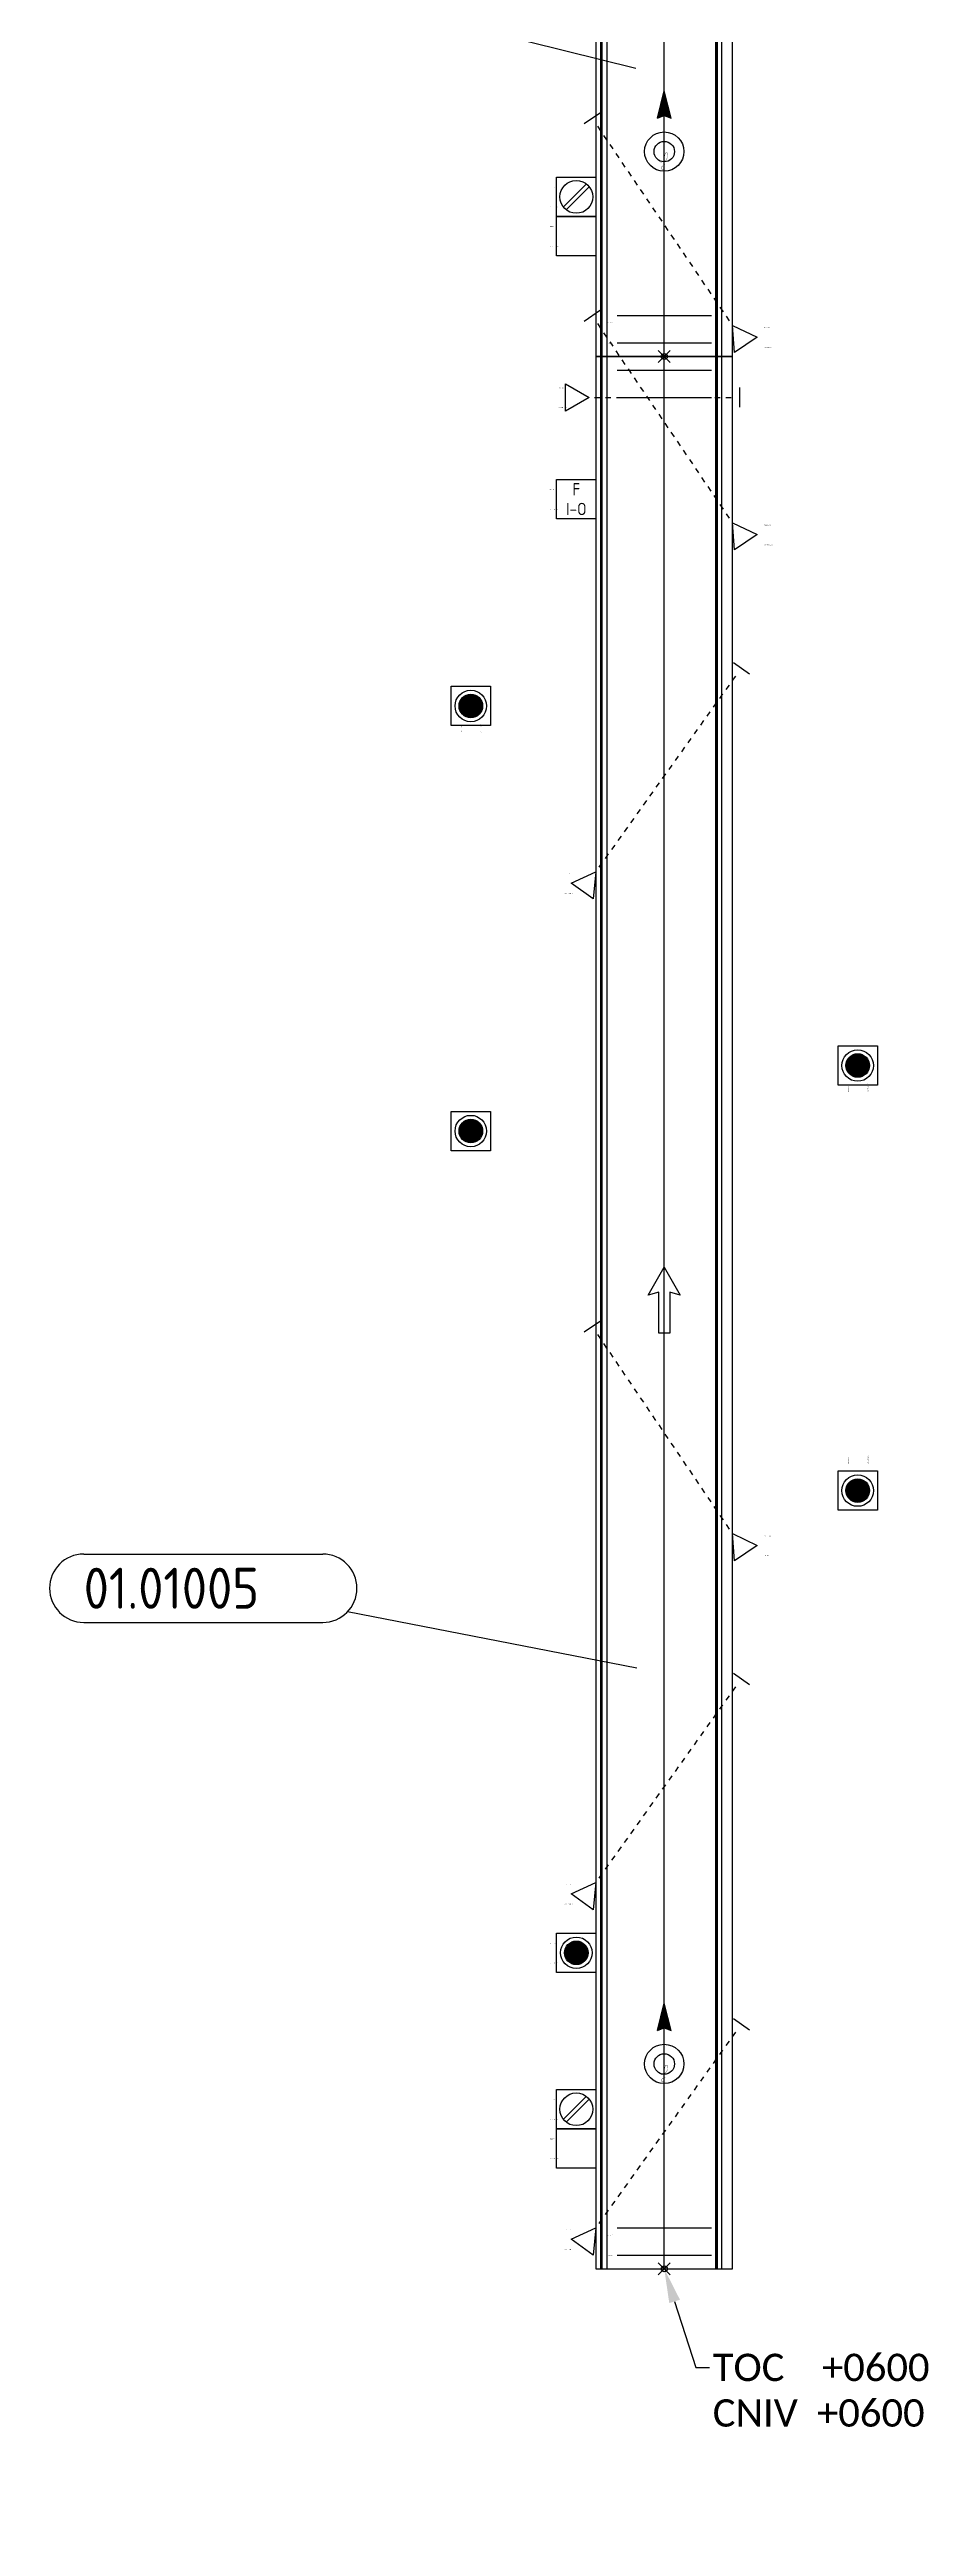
# Model space of a CAD drawing. Header units: millimetres. Extents: x -237058 to -184775, y -34272 to -10386.
# Drawn here: x -222699 to -219482, y -33423 to -24356 of the extents above; entities that cross this region are included whole.
import ezdxf
from ezdxf import colors
from ezdxf.entities.mleader import LeaderData, LeaderLine
from ezdxf.enums import TextEntityAlignment as Align
from ezdxf.math import Vec2, Vec3

# ---------------------------------------------------------------- set-up
doc = ezdxf.new("R2018")
doc.units = ezdxf.units.MM
doc.header["$PDMODE"] = 35
doc.header["$PDSIZE"] = 22
for name, color, linetype in [('0_SA-Comp_400V', 7, 'Continuous'), ('0_SA-Comp_Inther', 7, 'Continuous'), ('0_SA-Comp_Profinet', 7, 'Continuous'), ('0_SA-Comp_Safety', 30, 'Continuous'), ('0_TOC+0600_conv_ICE', 7, 'Continuous'), ('conv_beltside', 74, 'Continuous'), ('conv_centerline', 140, 'Continuous'), ('conv_direction', 30, 'Continuous'), ('conv_e-side', 12, 'Continuous'), ('conv_nodes', 7, 'Continuous'), ('conv_POSNR', 3, 'Continuous'), ('conv_speeds', 7, 'Continuous'), ('conv_type', 7, 'Continuous')]:
    doc.layers.add(name, color=color, linetype=linetype)
doc.layers.add('conv_textures', color=7, linetype='Continuous', true_color=0x5a6e7e)
doc.styles.add('ICE_25', font='calibri.ttf', dxfattribs={"height": 25})
doc.styles.add('Int_Kader_2.0', font='calibri.ttf', dxfattribs={"height": 2})
doc.styles.get("Standard").update_dxf_attribs({"font": 'isocp.shx'})

# ---------------------------------------------------------------- blocks, each defined once
blk = doc.blocks.new('ICE_sub-block_direction')
at = {"layer": 'conv_direction'}
for p, q in [((-75, -20), (-75, 20)), ((-75, 20), (75, 20)), ((75, 20), (64.6, 58.6)), ((64.6, 58.6), (166.2, 0)), ((166.2, 0), (64.6, -58.6)), ((75, -20), (-75, -20)), ((64.6, -58.6), (75, -20))]:
    blk.add_line(p, q, dxfattribs=at)
blk = doc.blocks.new('ICE_sub-block_balloon_S')
at = {"layer": 'conv_POSNR'}
for p, q in [((-437.5, 125), (437.5, 125)), ((-437.5, -125), (437.5, -125))]:
    blk.add_line(p, q, dxfattribs=at)
for centre, start, end in [((-437.5, 0), 90, 270), ((437.5, 0), 270, 90)]:
    blk.add_arc(centre, 125, start, end, dxfattribs=at)
blk = doc.blocks.new('*U276')
for p, q in [((0, 250), (0, 210)), ((7000, 250), (0, 250)), ((0, 210), (0, -210)), ((7000, 210), (0, 210)), ((7000, 210), (7000, 250)), ((7000, -210), (7000, 210)), ((0, -210), (0, -250)), ((7000, -210), (0, -210)), ((0, -250), (7000, -250)), ((7000, -250), (7000, -210))]:
    blk.add_line(p, q)
blk.add_circle((750, 0), 37.5)
at = {"layer": 'conv_beltside', "const_width": 10}
blk.add_lwpolyline([(0, -191.2), (7000, -191.2)], dxfattribs=at)
at = {"layer": 'conv_centerline'}
blk.add_line((0, 0), (7000, 0), dxfattribs=at)
at = {"layer": 'conv_e-side', "const_width": 10}
blk.add_lwpolyline([(0, 230), (7000, 230)], dxfattribs=at)
at = {"layer": 'conv_nodes'}
for p in [(0, 0), (7000, 0)]:
    blk.add_point(p, dxfattribs=at)
at = {"layer": 'conv_POSNR'}
blk.add_line((2198.3, 100.6), (2404.6, 1160), dxfattribs=at)
at = {"layer": 'conv_textures'}
for p, q in [((50, 172.5), (50, -172.5)), ((150, 172.5), (150, -172.5)), ((6850, 172.5), (6850, -172.5)), ((6950, 172.5), (6950, -172.5))]:
    blk.add_line(p, q, dxfattribs=at)
at = {"rotation": 270}
blk.add_blockref('ICE_sub-block_balloon_S', (2491.3, 1687.5), dxfattribs=at)
at = {"layer": 'conv_direction'}
blk.add_blockref('ICE_sub-block_direction', (3500, 0), dxfattribs=at)
at = {"layer": 'conv_POSNR', "flags": 8}
blk.add_attdef('position_number', (2416.3, 2125), '', height=150, rotation=270, dxfattribs=at)
at = {"layer": 'conv_speeds', "lineweight": 30, "flags": 2}
for tag, p in [('v', (50, 210)), ('a', (125, 210))]:
    blk.add_attdef(tag, text='', height=25, rotation=270, dxfattribs=at).set_placement(p, align=Align.MIDDLE_LEFT)
at = {"layer": 'conv_type', "style": 'ICE_25', "flags": 10}
blk.add_attdef('identifier', (15, -242.5), '', height=25, dxfattribs=at)
blk = doc.blocks.new('*U245')
for p, q in [((0, 250), (0, 210)), ((7000, 250), (0, 250)), ((0, 210), (0, -210)), ((7000, 210), (0, 210)), ((7000, 210), (7000, 250)), ((7000, -210), (7000, 210)), ((0, -210), (0, -250)), ((7000, -210), (0, -210)), ((0, -250), (7000, -250)), ((7000, -250), (7000, -210))]:
    blk.add_line(p, q)
blk.add_circle((750, 0), 37.5)
at = {"layer": 'conv_beltside', "const_width": 10}
blk.add_lwpolyline([(0, -191.2), (7000, -191.2)], dxfattribs=at)
at = {"layer": 'conv_centerline'}
blk.add_line((0, 0), (7000, 0), dxfattribs=at)
at = {"layer": 'conv_e-side', "const_width": 10}
blk.add_lwpolyline([(0, 230), (7000, 230)], dxfattribs=at)
at = {"layer": 'conv_nodes'}
for p in [(0, 0), (7000, 0)]:
    blk.add_point(p, dxfattribs=at)
at = {"layer": 'conv_POSNR'}
blk.add_line((1054.2, 103.7), (1314.3, 1147.9), dxfattribs=at)
at = {"layer": 'conv_textures'}
for p, q in [((50, 172.5), (50, -172.5)), ((150, 172.5), (150, -172.5)), ((6850, 172.5), (6850, -172.5)), ((6950, 172.5), (6950, -172.5))]:
    blk.add_line(p, q, dxfattribs=at)
at = {"rotation": 270}
blk.add_blockref('ICE_sub-block_balloon_S', (1386.5, 1687.5), dxfattribs=at)
at = {"layer": 'conv_direction'}
blk.add_blockref('ICE_sub-block_direction', (3500, 0), dxfattribs=at)
at = {"layer": 'conv_POSNR', "flags": 8}
blk.add_attdef('position_number', (1311.5, 2125), '', height=150, rotation=270, dxfattribs=at)
at = {"layer": 'conv_speeds', "lineweight": 30, "flags": 2}
for tag, p in [('v', (50, 210)), ('a', (125, 210))]:
    blk.add_attdef(tag, text='', height=25, rotation=270, dxfattribs=at).set_placement(p, align=Align.MIDDLE_LEFT)
at = {"layer": 'conv_type', "style": 'ICE_25', "flags": 10}
blk.add_attdef('identifier', (15, -242.5), '', height=25, dxfattribs=at)
blk = doc.blocks.new('*U21')
at = {"ltscale": 0.5}
blk.add_lwpolyline([(-72, 72), (72, 72), (72, -72), (-72, -72)], close=True, dxfattribs=at)
at = {"lineweight": 30, "flags": 6}
for tag, p in [('EPLAN_REF', (-36, 97)), ('FUNC_REF', (36, 97))]:
    blk.add_attdef(tag, text='', height=50, rotation=270, dxfattribs=at).set_placement(p, align=Align.MIDDLE_RIGHT)
blk = doc.blocks.new('*U22')
for p, q in [((36.8, -47.4), (-47.4, 36.8)), ((47.4, -36.8), (-36.8, 47.4))]:
    blk.add_line(p, q)
at = {"ltscale": 0.5}
blk.add_lwpolyline([(-72, 72), (72, 72), (72, -72), (-72, -72)], close=True, dxfattribs=at)
blk.add_circle((0, 0), 60)
at = {"lineweight": 30, "flags": 6}
for tag, p in [('EPLAN_REF', (-36, 97)), ('FUNC_REF', (36, 97))]:
    blk.add_attdef(tag, text='', height=50, rotation=270, dxfattribs=at).set_placement(p, align=Align.MIDDLE_RIGHT)
blk = doc.blocks.new('*U23')
at = {"ltscale": 0.5}
h = blk.add_hatch(color=256, dxfattribs=at)
h.dxf.hatch_style = 1
h.paths.add_polyline_path([(132, 0), (122, -25), (222, 0), (122, 25)])
blk.add_line((72, 0), (132, 0))
for p, q in [((122, 25), (132, 0)), ((122, 25), (222, 0)), ((132, 0), (122, -25)), ((122, -25), (222, 0))]:
    blk.add_line(p, q, dxfattribs=at)
at = {"const_width": 1}
blk.add_lwpolyline([(-38.6, 12.7), (-38.4, 11.7), (-38.2, 10.7), (-38, 9.6), (-37.8, 8.6), (-37.5, 7.6), (-37.1, 6.6), (-36.7, 5.6), (-36.4, 4.7), (-36, 3.7), (-35.6, 2.7), (-35.2, 1.7), (-34.8, 0.7), (-34.4, -0.3), (-33.9, -1.3), (-33.5, -2.2), (-33, -3.1), (-32.4, -4), (-31.8, -4.8), (-31.1, -5.6), (-30.3, -6.3), (-29.5, -7), (-28.7, -7.6), (-27.8, -8.2), (-26.9, -8.8), (-26, -9.3), (-25, -9.8), (-24, -10.3), (-23.1, -10.7), (-22.1, -11.1), (-21.1, -11.4), (-20.1, -11.7), (-19.1, -11.9), (-18.1, -12.2), (-17.1, -12.3), (-16.1, -12.5), (-15.1, -12.6), (-14, -12.7), (-12.8, -12.7), (-11.6, -12.7), (-10.4, -12.7), (-9.2, -12.6), (-8, -12.3), (-6.9, -12), (-5.9, -11.6), (-5.1, -11), (-4.5, -10.3), (-4.2, -9.3), (-4, -8.3), (-4.2, -7.2), (-4.6, -6.2), (-5.3, -5.4), (-6.1, -4.7), (-7, -4.1), (-8, -3.6), (-9, -3.2), (-10, -2.8), (-11, -2.5), (-12, -2.3), (-13, -2.1), (-14, -1.9), (-15.1, -1.7), (-16.1, -1.5), (-17.1, -1.3), (-18.2, -1.2), (-19.2, -1), (-20.2, -0.9), (-21.3, -0.7), (-22.3, -0.6), (-23.4, -0.5), (-24.4, -0.4), (-25.5, -0.3), (-26.5, -0.2), (-27.6, -0.1), (-28.6, -0.1), (-29.7, 0), (-30.7, 0), (-31.8, 0), (-32.8, 0), (-33.9, 0.1), (-35, 0.1), (-36, 0.1), (-37.1, 0), (-38.1, 0), (-39.2, 0), (-40.2, 0), (-41.3, 0), (-42.3, 0), (-43.4, 0), (-44.4, 0), (-45.5, 0), (-46.5, 0), (-47.6, 0.1), (-48.6, 0.1), (-49.7, 0.1), (-50.7, 0), (-51.8, 0), (-52.9, -0.1), (-53.9, -0.1), (-55, -0.2), (-56.1, -0.2), (-57.1, 0), (-58.1, 0.2), (-59, 0.6), (-59.9, 1), (-60.9, 1.5), (-61.8, 2.1), (-62.8, 2.7), (-63.8, 3.3), (-64.5, 4), (-65.1, 4.8), (-65.3, 5.8), (-65.2, 6.9), (-64.8, 8), (-64.2, 8.8), (-63.4, 9.5), (-62.4, 9.9), (-61.3, 10.2), (-60.2, 10.3), (-59, 10.2), (-57.9, 10), (-56.9, 9.7), (-55.9, 9.3), (-55, 8.7), (-54.3, 8.1), (-53.5, 7.3), (-52.9, 6.5), (-52.3, 5.6), (-51.8, 4.7), (-51.3, 3.7), (-50.8, 2.8), (-50.3, 1.8), (-49.8, 0.9), (-49.3, -0.1), (-48.9, -1), (-48.4, -1.9), (-48, -2.9), (-47.5, -3.8)], dxfattribs=at)
blk.add_circle((0, 0), 72)
at = {"lineweight": 30, "flags": 59}
for tag, p in [('EPLAN_REF', (-36, 275)), ('FUNC_REF', (36, 275))]:
    blk.add_attdef(tag, text='', height=50, rotation=270, dxfattribs=at).set_placement(p, align=Align.MIDDLE_RIGHT)
blk = doc.blocks.new('*U24')
at = {"ltscale": 0.5}
for p, q in [((-50, 86.6), (50, 86.6)), ((0, 0), (-50, 86.6)), ((50, 86.6), (0, 0)), ((36, -550), (-36, -550))]:
    blk.add_line(p, q, dxfattribs=at)
for p, q in [((0, -20), (0, -40)), ((0, -60), (0, -80)), ((0, -100), (0, -120)), ((0, -140), (0, -160)), ((0, -180), (0, -200)), ((0, -220), (0, -240)), ((0, -260), (0, -280)), ((0, -300), (0, -320)), ((0, -340), (0, -360)), ((0, -380), (0, -400)), ((0, -420), (0, -440)), ((0, -460), (0, -480)), ((0, -500), (0, -520))]:
    blk.add_line(p, q)
at = {"lineweight": 30, "flags": 2}
for tag, p in [('EPLAN_REF', (-36, 111.6)), ('FUNC_REF', (36, 111.6))]:
    blk.add_attdef(tag, text='', height=50, rotation=270, dxfattribs=at).set_placement(p, align=Align.MIDDLE_RIGHT)
blk = doc.blocks.new('*U177')
at = {"ltscale": 0.5}
for p, q in [((503.2, 766.4), (561.8, 724.6)), ((-91, -41.4), (0, 0)), ((0, 0), (-9.7, -99.5)), ((-9.7, -99.5), (-91, -41.4))]:
    blk.add_line(p, q, dxfattribs=at)
for p, q in [((453.4, 634.7), (465, 651)), ((476.6, 667.3), (488.2, 683.5)), ((499.9, 699.8), (511.5, 716.1)), ((383.6, 537.1), (395.2, 553.3)), ((406.9, 569.6), (418.5, 585.9)), ((430.1, 602.2), (441.7, 618.4)), ((313.9, 439.4), (325.5, 455.7)), ((337.1, 472), (348.7, 488.2)), ((360.4, 504.5), (372, 520.8)), ((267.4, 374.3), (279, 390.6)), ((290.6, 406.9), (302.2, 423.1)), ((197.6, 276.7), (209.2, 292.9)), ((220.9, 309.2), (232.5, 325.5)), ((244.1, 341.8), (255.7, 358)), ((127.9, 179), (139.5, 195.3)), ((151.1, 211.6), (162.7, 227.8)), ((174.4, 244.1), (186, 260.4)), ((58.1, 81.4), (69.7, 97.6)), ((81.4, 113.9), (93, 130.2)), ((104.6, 146.5), (116.2, 162.7)), ((11.6, 16.3), (23.2, 32.5)), ((34.9, 48.8), (46.5, 65.1))]:
    blk.add_line(p, q)
at = {"lineweight": 30, "flags": 74}
for tag, p in [('FUNC_REF', (-116, -5.4)), ('EPLAN_REF', (-116, -77.4))]:
    blk.add_attdef(tag, text='', height=50, dxfattribs=at).set_placement(p, align=Align.MIDDLE_RIGHT)
blk = doc.blocks.new('*U178')
at = {"ltscale": 0.5}
for p, q in [((503.2, 766.4), (561.8, 724.6)), ((-91, -41.4), (0, 0)), ((0, 0), (-9.7, -99.5)), ((-9.7, -99.5), (-91, -41.4))]:
    blk.add_line(p, q, dxfattribs=at)
for p, q in [((453.4, 634.7), (465, 651)), ((476.6, 667.3), (488.2, 683.5)), ((499.9, 699.8), (511.5, 716.1)), ((383.6, 537.1), (395.2, 553.3)), ((406.9, 569.6), (418.5, 585.9)), ((430.1, 602.2), (441.7, 618.4)), ((313.9, 439.4), (325.5, 455.7)), ((337.1, 472), (348.7, 488.2)), ((360.4, 504.5), (372, 520.8)), ((267.4, 374.3), (279, 390.6)), ((290.6, 406.9), (302.2, 423.1)), ((197.6, 276.7), (209.2, 292.9)), ((220.9, 309.2), (232.5, 325.5)), ((244.1, 341.8), (255.7, 358)), ((127.9, 179), (139.5, 195.3)), ((151.1, 211.6), (162.7, 227.8)), ((174.4, 244.1), (186, 260.4)), ((58.1, 81.4), (69.7, 97.6)), ((81.4, 113.9), (93, 130.2)), ((104.6, 146.5), (116.2, 162.7)), ((11.6, 16.3), (23.2, 32.5)), ((34.9, 48.8), (46.5, 65.1))]:
    blk.add_line(p, q)
at = {"lineweight": 30, "flags": 74}
for tag, p in [('FUNC_REF', (-116, -5.4)), ('EPLAN_REF', (-116, -77.4))]:
    blk.add_attdef(tag, text='', height=50, dxfattribs=at).set_placement(p, align=Align.MIDDLE_RIGHT)
blk = doc.blocks.new('*U179')
at = {"ltscale": 0.5}
for p, q in [((-543.5, 738.4), (-483.9, 778.8)), ((7.2, -99.7), (0, 0)), ((0, 0), (90, -43.7)), ((90, -43.7), (7.2, -99.7))]:
    blk.add_line(p, q, dxfattribs=at)
for p, q in [((-482.2, 712.1), (-493.4, 728.7)), ((-459.7, 679), (-471, 695.6)), ((-437.3, 645.9), (-448.5, 662.4)), ((-414.9, 612.7), (-426.1, 629.3)), ((-392.5, 579.6), (-403.7, 596.2)), ((-370, 546.5), (-381.3, 563.1)), ((-347.6, 513.4), (-358.8, 529.9)), ((-325.2, 480.3), (-336.4, 496.8)), ((-302.8, 447.1), (-314, 463.7)), ((-280.3, 414), (-291.5, 430.6)), ((-257.9, 380.9), (-269.1, 397.5)), ((-235.5, 347.8), (-246.7, 364.3)), ((-213.1, 314.7), (-224.3, 331.2)), ((-190.6, 281.5), (-201.8, 298.1)), ((-168.2, 248.4), (-179.4, 265)), ((-145.8, 215.3), (-157, 231.9)), ((-123.3, 182.2), (-134.6, 198.7)), ((-100.9, 149), (-112.1, 165.6)), ((-78.5, 115.9), (-89.7, 132.5)), ((-56.1, 82.8), (-67.3, 99.4)), ((-33.6, 49.7), (-44.9, 66.2)), ((-11.2, 16.6), (-22.4, 33.1))]:
    blk.add_line(p, q)
at = {"lineweight": 30, "flags": 74}
for tag, p in [('FUNC_REF', (115, -7.7)), ('EPLAN_REF', (115, -79.7))]:
    blk.add_attdef(tag, text='', height=50, rotation=360, dxfattribs=at).set_placement(p, align=Align.MIDDLE_LEFT)
blk = doc.blocks.new('*U182')
at = {"color": 30, "ltscale": 0.5}
blk.add_lwpolyline([(-72, 72), (72, 72), (72, -72), (-72, -72)], close=True, dxfattribs=at)
at = {"color": 30, "char_height": 45, "attachment_point": 5}
for s, insert in [('F', (0, 36)), ('I-O', (0, -36))]:
    blk.add_mtext_dynamic_manual_height_columns(s, width=150, gutter_width=12.5, heights=[0], dxfattribs=dict(at, insert=insert))
at = {"color": 30, "lineweight": 30, "flags": 104}
for tag, p in [('FUNC_REF', (-97, 36)), ('EPLAN_REF', (-97, -36))]:
    blk.add_attdef(tag, text='', height=50, dxfattribs=at).set_placement(p, align=Align.MIDDLE_RIGHT)
blk = doc.blocks.new('*U200')
h = blk.add_hatch(color=256)
h.dxf.hatch_style = 1
h.paths.add_polyline_path([(43.2, 0, 1), (-43.2, 0, 1)])
at = {"ltscale": 0.5}
blk.add_lwpolyline([(-72, 72), (72, 72), (72, -72), (-72, -72)], close=True, dxfattribs=at)
for radius in [57.6, 43.2]:
    blk.add_circle((0, 0), radius)
at = {"lineweight": 30, "flags": 104}
for tag, p in [('FUNC_REF', (-97, 36)), ('EPLAN_REF', (-97, -36))]:
    blk.add_attdef(tag, text='', height=50, dxfattribs=at).set_placement(p, align=Align.MIDDLE_RIGHT)
blk = doc.blocks.new('*U235')
h = blk.add_hatch(color=256)
h.dxf.hatch_style = 1
h.paths.add_polyline_path([(43.2, 0, 1), (-43.2, 0, 1)])
at = {"ltscale": 0.5}
blk.add_lwpolyline([(-72, 72), (72, 72), (72, -72), (-72, -72)], close=True, dxfattribs=at)
for radius in [57.6, 43.2]:
    blk.add_circle((0, 0), radius)
at = {"lineweight": 30}
for tag, p in [('FUNC_REF', (-36, 97)), ('EPLAN_REF', (36, 97))]:
    blk.add_attdef(tag, text='', height=50, rotation=90, dxfattribs=at).set_placement(p, align=Align.MIDDLE_LEFT)
blk = doc.blocks.new('*U233')
h = blk.add_hatch(color=256)
h.dxf.hatch_style = 1
h.paths.add_polyline_path([(43.2, 0, 1), (-43.2, 0, 1)])
at = {"ltscale": 0.5}
blk.add_lwpolyline([(-72, 72), (72, 72), (72, -72), (-72, -72)], close=True, dxfattribs=at)
for radius in [57.6, 43.2]:
    blk.add_circle((0, 0), radius)
at = {"lineweight": 30, "flags": 14}
for tag, p in [('FUNC_REF', (-36, -97)), ('EPLAN_REF', (36, -97))]:
    blk.add_attdef(tag, text='', height=50, rotation=90, dxfattribs=at).set_placement(p, align=Align.MIDDLE_RIGHT)
blk = doc.blocks.new('*U234')
h = blk.add_hatch(color=256)
h.dxf.hatch_style = 1
h.paths.add_polyline_path([(43.2, 0, 1), (-43.2, 0, 1)])
at = {"ltscale": 0.5}
blk.add_lwpolyline([(-72, 72), (72, 72), (72, -72), (-72, -72)], close=True, dxfattribs=at)
for radius in [57.6, 43.2]:
    blk.add_circle((0, 0), radius)
at = {"lineweight": 30, "flags": 49}
for tag, p in [('FUNC_REF', (-36, 97)), ('EPLAN_REF', (36, 97))]:
    blk.add_attdef(tag, text='', height=50, rotation=90, dxfattribs=at).set_placement(p, align=Align.MIDDLE_LEFT)
blk = doc.blocks.new('*U201')
h = blk.add_hatch(color=256)
h.dxf.hatch_style = 1
h.paths.add_polyline_path([(43.2, 0, 1), (-43.2, 0, 1)])
at = {"ltscale": 0.5}
blk.add_lwpolyline([(-72, 72), (72, 72), (72, -72), (-72, -72)], close=True, dxfattribs=at)
for radius in [57.6, 43.2]:
    blk.add_circle((0, 0), radius)
at = {"lineweight": 30}
for tag, p in [('FUNC_REF', (-36, -97)), ('EPLAN_REF', (36, -97))]:
    blk.add_attdef(tag, text='', height=50, rotation=90, dxfattribs=at).set_placement(p, align=Align.MIDDLE_RIGHT)

msp = doc.modelspace()

# ---------------------------------------------------------------- block references
at = {"layer": '0_SA-Comp_400V', "rotation": 90}
for p in [(-220449.1, -24729.7), (-220449.1, -31729.7)]:
    msp.add_blockref('*U23', p, dxfattribs=at)
at = {"layer": '0_SA-Comp_400V'}
ref = msp.add_blockref('*U22', (-220771.1, -24895.5), dxfattribs=dict(at, rotation=90))
lines = msp.add_mtext('MS0101010', dxfattribs={"layer": '0', "insert": (-220868.1, -24859.5), "char_height": 2.5, "attachment_point": 1})
ref.add_attrib('FUNC_REF', '', (-220868.1, -24859.5), dxfattribs={"flags": 78}).embed_mtext(lines)
lines = msp.add_mtext('=Z01+01010-400U1', dxfattribs={"layer": '0', "insert": (-220868.1, -24931.5), "char_height": 2.5, "attachment_point": 1})
ref.add_attrib('EPLAN_REF', '', (-220868.1, -24931.5), dxfattribs={"flags": 78}).embed_mtext(lines)
ref = msp.add_blockref('*U21', (-220771.1, -25039.5), dxfattribs=dict(at, rotation=90))
lines = msp.add_mtext('PB0101010', dxfattribs={"layer": '0', "insert": (-220868.1, -25003.5), "char_height": 2.5, "attachment_point": 1})
ref.add_attrib('FUNC_REF', '', (-220868.1, -25003.5), dxfattribs={"flags": 78}).embed_mtext(lines)
lines = msp.add_mtext('=Z01+01010-400U0', dxfattribs={"layer": '0', "insert": (-220868.1, -25075.5), "char_height": 2.5, "attachment_point": 1})
ref.add_attrib('EPLAN_REF', '', (-220868.1, -25075.5), dxfattribs={"flags": 78}).embed_mtext(lines)
ref = msp.add_blockref('*U22', (-220771.1, -31895.5), dxfattribs=dict(at, rotation=90))
lines = msp.add_mtext('MS0101005', dxfattribs={"layer": '0', "insert": (-220868.1, -31859.5), "char_height": 2.5, "attachment_point": 1})
ref.add_attrib('FUNC_REF', '', (-220868.1, -31859.5), dxfattribs={"flags": 78}).embed_mtext(lines)
lines = msp.add_mtext('=Z01+01005-400U1', dxfattribs={"layer": '0', "insert": (-220868.1, -31931.5), "char_height": 2.5, "attachment_point": 1})
ref.add_attrib('EPLAN_REF', '', (-220868.1, -31931.5), dxfattribs={"flags": 78}).embed_mtext(lines)
ref = msp.add_blockref('*U21', (-220771.1, -32039.5), dxfattribs=dict(at, rotation=90))
lines = msp.add_mtext('PB0101005', dxfattribs={"layer": '0', "insert": (-220868.1, -32003.5), "char_height": 2.5, "attachment_point": 1})
ref.add_attrib('FUNC_REF', '', (-220868.1, -32003.5), dxfattribs={"flags": 78}).embed_mtext(lines)
lines = msp.add_mtext('=Z01+01005-400U0', dxfattribs={"layer": '0', "insert": (-220868.1, -32075.5), "char_height": 2.5, "attachment_point": 1})
ref.add_attrib('EPLAN_REF', '', (-220868.1, -32075.5), dxfattribs={"flags": 78}).embed_mtext(lines)
at = {"layer": '0_SA-Comp_Inther'}
ref = msp.add_blockref('*U179', (-220199.1, -25365.7), dxfattribs=at)
lines = msp.add_mtext('PRS0101010_1', dxfattribs={"layer": '0', "insert": (-220084.2, -25373.3), "char_height": 2.5, "attachment_point": 1})
ref.add_attrib('FUNC_REF', '', (-220084.2, -25373.3), dxfattribs={"flags": 74}).embed_mtext(lines)
lines = msp.add_mtext('=Z01+01010-100B1', dxfattribs={"layer": '0', "insert": (-220084.2, -25445.3), "char_height": 2.5, "attachment_point": 1})
ref.add_attrib('EPLAN_REF', '', (-220084.2, -25445.3), dxfattribs={"flags": 74}).embed_mtext(lines)
ref = msp.add_blockref('*U179', (-220199.1, -26088.1), dxfattribs=at)
lines = msp.add_mtext('PRS0101005_5', dxfattribs={"layer": '0', "insert": (-220084.2, -26095.8), "char_height": 2.5, "attachment_point": 1})
ref.add_attrib('FUNC_REF', '', (-220084.2, -26095.8), dxfattribs={"flags": 74}).embed_mtext(lines)
lines = msp.add_mtext('=Z01+01005-100B5', dxfattribs={"layer": '0', "insert": (-220084.2, -26167.8), "char_height": 2.5, "attachment_point": 1})
ref.add_attrib('EPLAN_REF', '', (-220084.2, -26167.8), dxfattribs={"flags": 74}).embed_mtext(lines)
ref = msp.add_blockref('*U24', (-220724.1, -25629.7), dxfattribs=dict(at, rotation=90))
lines = msp.add_mtext('END0101005', dxfattribs={"layer": '0', "insert": (-220835.7, -25593.7), "char_height": 2.5, "attachment_point": 1})
ref.add_attrib('FUNC_REF', '', (-220835.7, -25593.7), dxfattribs={"flags": 72}).embed_mtext(lines)
lines = msp.add_mtext('=Z01+01005-100B4', dxfattribs={"layer": '0', "insert": (-220835.7, -25665.7), "char_height": 2.5, "attachment_point": 1})
ref.add_attrib('EPLAN_REF', '', (-220835.7, -25665.7), dxfattribs={"flags": 72}).embed_mtext(lines)
ref = msp.add_blockref('*U178', (-220699.1, -27365.7), dxfattribs=at)
lines = msp.add_mtext('PRS0101005_4', dxfattribs={"layer": '0', "insert": (-220815.2, -27371.1), "char_height": 2.5, "attachment_point": 1})
ref.add_attrib('FUNC_REF', '', (-220815.2, -27371.1), dxfattribs={"flags": 74}).embed_mtext(lines)
lines = msp.add_mtext('=Z01+01005-100B2', dxfattribs={"layer": '0', "insert": (-220815.2, -27443.1), "char_height": 2.5, "attachment_point": 1})
ref.add_attrib('EPLAN_REF', '', (-220815.2, -27443.1), dxfattribs={"flags": 74}).embed_mtext(lines)
ref = msp.add_blockref('*U179', (-220199.1, -29788.1), dxfattribs=at)
lines = msp.add_mtext('PRS0101005_3', dxfattribs={"layer": '0', "insert": (-220084.2, -29795.8), "char_height": 2.5, "attachment_point": 1})
ref.add_attrib('FUNC_REF', '', (-220084.2, -29795.8), dxfattribs={"flags": 74}).embed_mtext(lines)
lines = msp.add_mtext('=Z01+01005-100B3', dxfattribs={"layer": '0', "insert": (-220084.2, -29867.8), "char_height": 2.5, "attachment_point": 1})
ref.add_attrib('EPLAN_REF', '', (-220084.2, -29867.8), dxfattribs={"flags": 74}).embed_mtext(lines)
ref = msp.add_blockref('*U178', (-220699.1, -31065.7), dxfattribs=at)
lines = msp.add_mtext('PRS0101005_2', dxfattribs={"layer": '0', "insert": (-220815.2, -31071.1), "char_height": 2.5, "attachment_point": 1})
ref.add_attrib('FUNC_REF', '', (-220815.2, -31071.1), dxfattribs={"flags": 74}).embed_mtext(lines)
lines = msp.add_mtext('=Z01+01005-100B0', dxfattribs={"layer": '0', "insert": (-220815.2, -31143.1), "char_height": 2.5, "attachment_point": 1})
ref.add_attrib('EPLAN_REF', '', (-220815.2, -31143.1), dxfattribs={"flags": 74}).embed_mtext(lines)
ref = msp.add_blockref('*U177', (-220699.1, -32329.7), dxfattribs=at)
lines = msp.add_mtext('PRS0101005_1', dxfattribs={"layer": '0', "insert": (-220815.2, -32335.1), "char_height": 2.5, "attachment_point": 1})
ref.add_attrib('FUNC_REF', '', (-220815.2, -32335.1), dxfattribs={"flags": 74}).embed_mtext(lines)
lines = msp.add_mtext('=Z01+01005-100B1', dxfattribs={"layer": '0', "insert": (-220815.2, -32407.1), "char_height": 2.5, "attachment_point": 1})
ref.add_attrib('EPLAN_REF', '', (-220815.2, -32407.1), dxfattribs={"flags": 74}).embed_mtext(lines)
at = {"layer": '0_SA-Comp_Profinet'}
ref = msp.add_blockref('*U182', (-220771.1, -26001.7), dxfattribs=at)
lines = msp.add_mtext('fio0101005', dxfattribs={"layer": '0', "color": 30, "insert": (-220868.1, -25965.7), "char_height": 2.5, "attachment_point": 1})
ref.add_attrib('FUNC_REF', '', (-220868.1, -25965.7), dxfattribs={"flags": 104}).embed_mtext(lines)
lines = msp.add_mtext('=Z01+01005-20U1', dxfattribs={"layer": '0', "color": 30, "insert": (-220868.1, -26037.7), "char_height": 2.5, "attachment_point": 1})
ref.add_attrib('EPLAN_REF', '', (-220868.1, -26037.7), dxfattribs={"flags": 104}).embed_mtext(lines)
at = {"layer": '0_SA-Comp_Safety'}
ref = msp.add_blockref('*U201', (-221157.1, -26758.9), dxfattribs=at)
lines = msp.add_mtext('EMS0101005_5', dxfattribs={"layer": '0', "insert": (-221193.1, -26855.9), "char_height": 2.5, "attachment_point": 1, "rotation": 90})
ref.add_attrib('FUNC_REF', '', (-221193.1, -26855.9)).embed_mtext(lines)
lines = msp.add_mtext('=Z01+01005-121S1', dxfattribs={"layer": '0', "insert": (-221121.1, -26855.9), "char_height": 2.5, "attachment_point": 1, "rotation": 90})
ref.add_attrib('EPLAN_REF', '', (-221121.1, -26855.9)).embed_mtext(lines)
ref = msp.add_blockref('*U233', (-219741.1, -28074.9), dxfattribs=at)
lines = msp.add_mtext('EMS0101005_4', dxfattribs={"layer": '0', "insert": (-219777.1, -28171.9), "char_height": 2.5, "attachment_point": 1, "rotation": 90})
ref.add_attrib('FUNC_REF', '', (-219777.1, -28171.9), dxfattribs={"flags": 14}).embed_mtext(lines)
lines = msp.add_mtext('=Z01+01005-120S7', dxfattribs={"layer": '0', "insert": (-219705.1, -28171.9), "char_height": 2.5, "attachment_point": 1, "rotation": 90})
ref.add_attrib('EPLAN_REF', '', (-219705.1, -28171.9), dxfattribs={"flags": 14}).embed_mtext(lines)
msp.add_blockref('*U234', (-221157.1, -28314.9), dxfattribs=at)
ref = msp.add_blockref('*U235', (-219741.1, -29630.9), dxfattribs=at)
lines = msp.add_mtext('EMS0101005_2', dxfattribs={"layer": '0', "insert": (-219777.1, -29533.9), "char_height": 2.5, "attachment_point": 1, "rotation": 90})
ref.add_attrib('FUNC_REF', '', (-219777.1, -29533.9)).embed_mtext(lines)
lines = msp.add_mtext('=Z01+01005-120S3', dxfattribs={"layer": '0', "insert": (-219705.1, -29533.9), "char_height": 2.5, "attachment_point": 1, "rotation": 90})
ref.add_attrib('EPLAN_REF', '', (-219705.1, -29533.9)).embed_mtext(lines)
ref = msp.add_blockref('*U200', (-220771.1, -31322.8), dxfattribs=at)
lines = msp.add_mtext('EMS0101005_1', dxfattribs={"layer": '0', "insert": (-220868.1, -31286.8), "char_height": 2.5, "attachment_point": 1})
ref.add_attrib('FUNC_REF', '', (-220868.1, -31286.8), dxfattribs={"flags": 104}).embed_mtext(lines)
lines = msp.add_mtext('=Z01+01005-120S1', dxfattribs={"layer": '0', "insert": (-220868.1, -31358.8), "char_height": 2.5, "attachment_point": 1})
ref.add_attrib('EPLAN_REF', '', (-220868.1, -31358.8), dxfattribs={"flags": 104}).embed_mtext(lines)
at = {"layer": '0_TOC+0600_conv_ICE'}
ref = msp.add_blockref('*U245', (-220449.1, -25479.7), dxfattribs=dict(at, rotation=90))
ref.add_attrib('position_number', '01.01010', (-222574.1, -24168.2), dxfattribs={"layer": 'conv_POSNR', "height": 150})
lines = msp.add_mtext('v = 0.50 (m/s)', dxfattribs={"layer": 'conv_speeds', "insert": (-220659.1, -25429.7), "char_height": 2.5, "attachment_point": 1})
ref.add_attrib('v', '', (-220659.1, -25429.7), dxfattribs={"flags": 64}).embed_mtext(lines)
lines = msp.add_mtext('a = 1.0 (m/s²)', dxfattribs={"layer": 'conv_speeds', "insert": (-220659.1, -25354.7), "char_height": 2.5, "attachment_point": 1})
ref.add_attrib('a', '', (-220659.1, -25354.7), dxfattribs={"flags": 64}).embed_mtext(lines)
ref = msp.add_blockref('*U276', (-220449.1, -32479.7), dxfattribs=dict(at, rotation=90))
ref.add_attrib('position_number', '01.01005', (-222574.1, -30063.3), dxfattribs={"layer": 'conv_POSNR', "height": 150})
lines = msp.add_mtext('v = 0.50 (m/s)', dxfattribs={"layer": 'conv_speeds', "insert": (-220659.1, -32429.7), "char_height": 2.5, "attachment_point": 1})
ref.add_attrib('v', '', (-220659.1, -32429.7), dxfattribs={"flags": 64}).embed_mtext(lines)
lines = msp.add_mtext('a = 1.0 (m/s²)', dxfattribs={"layer": 'conv_speeds', "insert": (-220659.1, -32354.7), "char_height": 2.5, "attachment_point": 1})
ref.add_attrib('a', '', (-220659.1, -32354.7), dxfattribs={"flags": 64}).embed_mtext(lines)

# ---------------------------------------------------------------- leaders
ml = msp.add_multileader_mtext('Standard', dxfattribs=at)
ml.set_content('TOC  ^I+0600^JCNIV  +0600', color=256, style='Int_Kader_2.0')
ml.set_leader_properties(color=256)
ml.build(insert=Vec2(0, 0))
ml.multileader.update_dxf_attribs({"text_right_attachment_type": 6, "dogleg_length": 1, "arrow_head_size": 125, "scale": 50})
ctx = ml.context
ctx.base_point, ctx.scale, ctx.char_height, ctx.arrow_head_size, ctx.landing_gap_size, ctx.plane_origin = Vec3(-220284.1, -32841.1), 50, 100, 125, 12.5, Vec3(-220449.1, -32479.7)
ctx.right_attachment = 6
notes = []
notes.append((ctx, [(0, (1, 1, 0), (-220334.1, -32841.1), (1, 0), 50, [(0, [(-220449.1, -32479.7)], 0, [])])]))
ctx.mtext.insert, ctx.mtext.flow_direction = Vec3(-220271.6, -32790.4), 5
for ctx, leaders in notes:
    for number, flags, end, landing, length, lines in leaders:
        leader = LeaderData()
        leader.index, (leader.has_last_leader_line, leader.has_dogleg_vector, leader.attachment_direction) = number, flags
        leader.last_leader_point, leader.dogleg_vector, leader.dogleg_length = Vec3(end), Vec3(landing), length
        for number, points, colour, breaks in lines:
            line = LeaderLine()
            line.index, line.vertices, line.color, line.breaks = number, Vec3.list(points), colors.encode_raw_color(colour), breaks
            leader.lines.append(line)
        ctx.leaders.append(leader)

doc.saveas('drawing.dxf')
